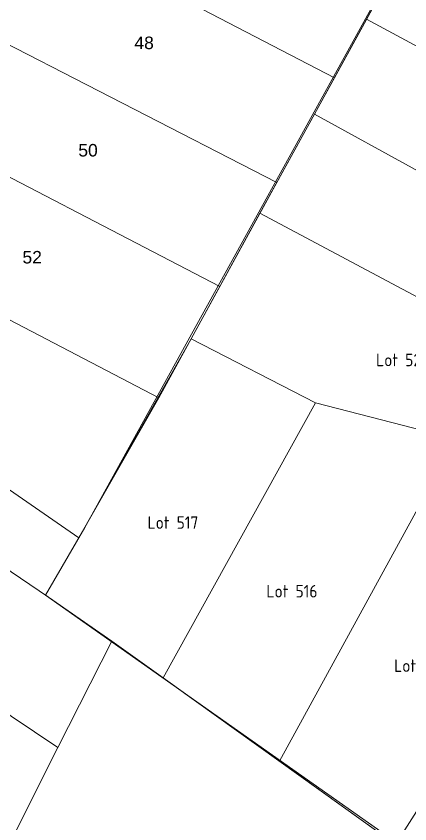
# Model space of a CAD drawing. Header units: metres. Extents: x 279683 to 1215799, y 6210454 to 24863887.
# Drawn here: x 280030.3 to 280086.9, y 6216779.8 to 6216895.8 of the extents above; entities that cross this region are included whole.
import ezdxf
from ezdxf.enums import TextEntityAlignment as Align

# ---------------------------------------------------------------- set-up
doc = ezdxf.new("R2010")
doc.units = ezdxf.units.M
doc.layers.add('_User Miscellaneous11', color=252, linetype='Continuous', lineweight=13, transparency=0.5)
doc.layers.add('Cadastre Developer_SP_NEW', color=92, linetype='Continuous', lineweight=15)
doc.layers.add('Cadastre Land Parcels_SP_EXT', color=118, linetype='Continuous', lineweight=15)
doc.styles.add('LotNum', font='isocp.shx')
doc.styles.get("Standard").update_dxf_attribs({"font": 'arial.ttf'})

msp = doc.modelspace()

# ---------------------------------------------------------------- linework, layer by layer
at = {"layer": '_User Miscellaneous11', "color": 0}
msp.add_lwpolyline([(280156.5817, 6216951.8043), (280166.927, 6216946.4032), (280157.32, 6216928.7812), (280111.948, 6216952.42), (280040.1927, 6216822.3552), (280034.5344, 6216812.6131), (280124.4453, 6216749.2333)], dxfattribs=at)
at = {"layer": 'Cadastre Developer_SP_NEW', "flags": 128}
for points in [[(280080.6651, 6216895.3724), (280088.8158, 6216910.3711), (280134.1069, 6216886.2017), (280125.8376, 6216871.0335)], [(280073.1795, 6216881.7268), (280080.6651, 6216895.3724), (280125.8376, 6216871.0335), (280118.1902, 6216857.0059)], [(280065.3605, 6216867.4804), (280073.1795, 6216881.7268), (280118.1896, 6216857.0048), (280110.7814, 6216843.3308)], [(279993.744, 6216840.257), (279998.502, 6216849.064), (280039.328, 6216820.842), (280055.4813, 6216849.4546), (280073.3429, 6216840.2408), (280051.4356, 6216800.7586), (280044.089, 6216806.025), (280034.964, 6216812.322)]]:
    msp.add_lwpolyline(points, close=True, dxfattribs=at)
for points in [[(280110.7814, 6216843.3308, 0.02211534), (280107.5127, 6216837.1831, 0.09895708), (280106.2426, 6216831.7857), (280073.3429, 6216840.2408), (280055.4813, 6216849.4546), (280065.3605, 6216867.4804)], [(280106.2426, 6216831.7857), (280073.3429, 6216840.2408), (280051.4356, 6216800.7586), (280068.1624, 6216788.7678), (280090.7648, 6216830.0541), (280107.1155, 6216825.943, -0.09616486)], [(280107.1155, 6216825.943), (280090.7648, 6216830.0541), (280068.1624, 6216788.7678), (280084.8436, 6216776.8095), (280111.8172, 6216819.1953, -0.13506722)], [(280111.8172, 6216819.1953, 0.2283857), (280124.8744, 6216815.9355), (280129.1477, 6216791.3687), (280175.6619, 6216751.4329), (280158.0608, 6216716.0945), (280124.847, 6216748.962), (280105.643, 6216761.934), (280097.642, 6216767.635), (280084.8436, 6216776.8095)]]:
    msp.add_lwpolyline(points, format="xyb", close=True, dxfattribs=at)
at = {"layer": 'Cadastre Land Parcels_SP_EXT', "linetype": 'Continuous'}
for points in [[(280083.577, 6216900.685), (280039.05, 6216923.624), (280031.653, 6216910.022), (280076.057, 6216886.966), (280083.577, 6216900.685)], [(280076.057, 6216886.966), (280031.653, 6216910.022), (280023.348, 6216894.721), (280067.799, 6216871.931), (280076.057, 6216886.966)], [(280059.61, 6216856.985), (280067.799, 6216871.931), (280023.348, 6216894.721), (280015.312, 6216879.957), (280059.61, 6216856.985)], [(280059.61, 6216856.985), (280015.312, 6216879.957), (280012.002, 6216873.873), (280006.641, 6216864.03), (280050.82, 6216840.953), (280059.61, 6216856.985)], [(280050.82, 6216840.953), (280006.641, 6216864.03), (279998.502, 6216849.064), (280039.328, 6216820.842), (280050.82, 6216840.953)], [(280044.089, 6216806.025), (280034.964, 6216812.322), (279993.744, 6216840.257), (279985.808, 6216824.571), (280036.322, 6216790.725), (280044.089, 6216806.025)], [(280036.322, 6216790.725), (279985.808, 6216824.571), (279978.102, 6216809.349), (280028.984, 6216776.103), (280036.322, 6216790.725)], [(280097.8371, 6216767.496), (280044.089, 6216806.025), (280036.322, 6216790.725), (280028.984, 6216776.103), (280021.833, 6216761.911), (279999.311, 6216716.994), (279973.681, 6216666.061), (280034.027, 6216629.216), (280097.8371, 6216767.496)]]:
    msp.add_lwpolyline(points, close=True, dxfattribs=at)

# ---------------------------------------------------------------- texts
at = {"layer": 'Cadastre Developer_SP_NEW', "style": 'LotNum'}
for s, p in [('Lot 524', (280085.8916, 6216846.4137)), ('Lot 517', (280052.8501, 6216823.047)), ('Lot 516', (280069.958, 6216813.1854)), ('Lot 515', (280088.3191, 6216802.487))]:
    msp.add_text(s, height=1.8, dxfattribs=at).set_placement(p, align=Align.MIDDLE_CENTER)
at = {"layer": 'Cadastre Land Parcels_SP_EXT'}
for s, p in [('48', (280048.7054, 6216891.9768)), ('50', (280040.644, 6216876.5459)), ('52', (280032.614, 6216861.1753))]:
    msp.add_text(s, height=1.8, dxfattribs=at).set_placement(p, align=Align.MIDDLE_CENTER)

doc.saveas('drawing.dxf')
